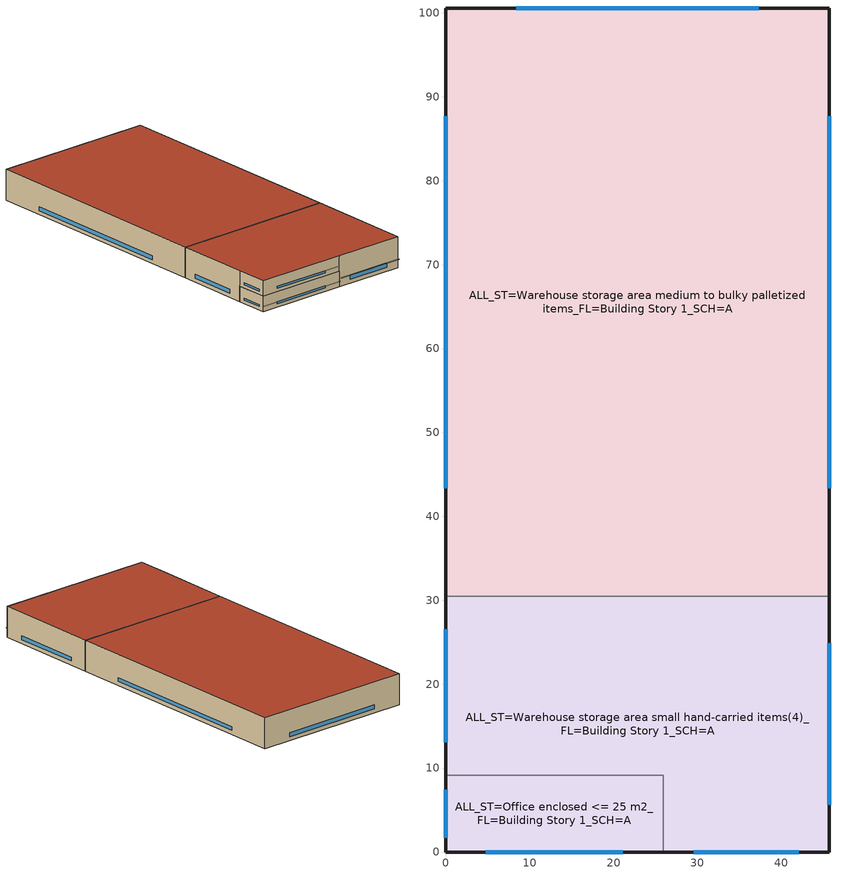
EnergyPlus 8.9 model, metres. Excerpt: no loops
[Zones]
ALL_ST=Office enclosed <= 25 m2_FL=Building Story 1_SCH=A
 floor ground (BTAP-Grnd-Floor-Mass:U-0.379): 25.91,9.14 25.91,0 0,0 0,9.14 z0
 wall outside (BTAP-Ext-Wall-Mass:U-0.183-:{ "cond"=>0.06} adj ext wall insulation): 0,9.14 0,0 25.91,0 z0:4.27
 wall to ALL_ST=Warehouse storage area small hand-carried items(4)_FL=Building Story 1_SCH=A (BTAP-Int-Wall): 25.91,0 25.91,9.14 0,9.14 z0:4.27
 window (BTAP-Ext-DaylightDiffuser:U=0.140 SHGC=0.600-:{ "cond"=>0.7}): 4.78,0 21.13,0 / 0,7.45 0,1.7 z0.92:1.46
ALL_ST=Warehouse storage area medium to bulky palletized items_FL=Building Story 1_SCH=A
 floor ground (BTAP-Grnd-Floor-Mass:U-0.379): 45.72,100.58 45.72,30.48 0,30.48 0,100.58 z0
 wall outside (BTAP-Ext-Wall-Mass:U-0.183-:{ "cond"=>0.06} adj ext wall insulation): 45.72,30.48 45.72,100.58 0,100.58 0,30.48 z0:8.53
 wall to ALL_ST=Warehouse storage area small hand-carried items(4)_FL=Building Story 1_SCH=A (BTAP-Int-Wall): 45.72,30.48 0,30.48 z0:8.53
 window (BTAP-Ext-DaylightDiffuser:U=0.140 SHGC=0.600-:{ "cond"=>0.7}): 0,87.68 0,43.38 / 37.3,100.58 8.42,100.58 / 45.72,43.38 45.72,87.68 z1.08:2.16
 roof outside (BTAP-Ext-Roof-Metal:U-0.12099999999999998-:{ "cond"=>0.057} adj roof insulation): 45.72,30.48 45.72,100.58 0,100.58 0,30.48 z8.53
ALL_ST=Warehouse storage area small hand-carried items(4)_FL=Building Story 1_SCH=A
 floor ground (BTAP-Grnd-Floor-Mass:U-0.379): 45.72,30.48 45.72,0 25.91,0 25.91,9.14 0,9.14 0,30.48 z0
 floor to ALL_ST=Office enclosed <= 25 m2_FL=Building Story 1_SCH=A (BTAP-Int-Floor): 0,0 0,9.14 25.91,9.14 25.91,0 z4.27
 wall outside (BTAP-Ext-Wall-Mass:U-0.183-:{ "cond"=>0.06} adj ext wall insulation): 25.91,0 45.72,0 45.72,30.48 / 0,30.48 0,9.14 z0:8.53; 0,9.14 0,0 25.91,0 z4.27:8.53
 window (BTAP-Ext-DaylightDiffuser:U=0.140 SHGC=0.600-:{ "cond"=>0.7}): 29.56,0 42.06,0 / 0,26.54 0,13.08 / 45.72,5.62 45.72,24.86 z1.08:2.16; 4.78,0 21.13,0 / 0,7.45 0,1.7 z5.19:5.73
 roof outside (BTAP-Ext-Roof-Metal:U-0.12099999999999998-:{ "cond"=>0.057} adj roof insulation): 45.72,0 45.72,30.48 0,30.48 0,0 z8.53
shading: 25.88,0 0.03,0 0.03,-0.3 25.88,-0.3 z1.62; 45.69,0 25.93,0 25.93,-0.6 45.69,-0.6 z2.47; 25.88,0 0.03,0 0.03,-0.3 25.88,-0.3 z5.88
[Building]
Warehouse-CAN_NT_Yellowknife.AP.719360_CWEC2016.epw created: 2019-08-08 04:21:15 +0000
[Site:Location]
Yellowknife AP: Latitude {deg}=62.463; Longitude {deg}=-114.44; Time Zone {hr}=-7; Elevation {m}=205.7
[Site:GroundTemperature:BuildingSurface]
19.527, 19.502, 19.536, 19.598, 20.002, 21.64, 22.225, 22.375, 21.449, 20.121, 19.802, 19.633
[Site:WaterMainsTemperature]
Calculation Method=Correlation; Annual Average Outdoor Air Temperature {C}=-3.45833; Maximum Difference In Monthly Average Outdoor Air Temperatures {deltaC}=42.9
[SizingPeriod:DesignDay] Day of Month=21; Dry-Bulb Temperature Range Modifier Type=DefaultMultipliers; Humidity Condition Type=Wetbulb; Barometric Pressure {Pa}=98878; Rain Indicator=No; Snow Indicator=No; Daylight Saving Time Indicator=No
Name | Month | Day Type | Maximum Dry-Bulb Temperature {C} | Daily Dry-Bulb Temperature Range {deltaC} | Wetbulb or DewPoint at Maximum Dry-Bulb {C} | Wind Speed {m/s} | Wind Direction {deg} | Solar Model Indicator | ASHRAE Clear Sky Optical Depth for Beam Irradiance (taub) | ASHRAE Clear Sky Optical Depth for Diffuse Irradiance (taud) | Sky Clearness
Yellowknife AP Ann Clg .4% Condns DB=>MWB | 7 | SummerDesignDay | 25.4 | 7.9 | 16 | 4 | 150 | ASHRAETau | 0.369 | 2.418
Yellowknife AP Ann Htg 99.6% Condns DB | 1 | WinterDesignDay | -40.5 | 0 | -40.5 | 1.7 | 310 | ASHRAEClearSky |  |  | 0
[Material] Thermal Absorptance=0.9
Name | Roughness | Thickness {m} | Conductivity {W/m-K} | Density {kg/m3} | Specific Heat {J/kg-K} | Solar Absorptance | Visible Absorptance
1/2IN Gypsum 1 | Smooth | 0.0127 | 0.16 | 784.9 | 830 | 0.4 | 0.4
100mm Normalweight concrete floor | MediumSmooth | 0.1016 | 2.31 | 2322 | 832 | 0.7 | 0.7
1IN Stucco 1 | Smooth | 0.0253 | 0.6918 | 1858 | 837 | 0.7 | 0.92
6 in. Normalweight Concrete Floor | MediumRough | 0.1524 | 2.31 | 2322 | 832 | 0.7 | 0.7
8IN CONCRETE HW RefBldg 1 | Rough | 0.2032 | 1.311 | 2240 | 836.8 | 0.7 | 0.7
G01 13mm gypsum board | Smooth | 0.0127 | 0.16 | 800 | 1090 | 0.7 | 0.5
Metal Roof Surface 1 | Smooth | 0.0008 | 45.28 | 7824 | 500 | 0.7 | 0.7
[Material:NoMass] Roughness=Smooth; Thermal Absorptance=0.9; Solar Absorptance=0.7
Name | Thermal Resistance {m2-K/W} | Visible Absorptance
Typical Carpet Pad | 0.21648 | 0.8
Typical Carpet Pad 2 | 2.57255 | 0.8
Typical Insulation 6 R-93.1_R-value 40.0 (ft^2*h*R/Btu) | 7.04441 | 0.7
Typical Insulation 6 R-99.97_R-value 45.0 (ft^2*h*R/Btu) | 7.92496 | 0.7
[WindowMaterial:SimpleGlazingSystem]
SimpleGlazing:U=0.140 SHGC=0.600 1 U-0.12: U-Factor {W/m2-K}=0.7; Solar Heat Gain Coefficient=0.6; Visible Transmittance=0.21
[Construction]
BTAP-Ext-DaylightDiffuser:U=0.140 SHGC=0.600-:{ "cond"=>0.7}: SimpleGlazing:U=0.140 SHGC=0.600 1 U-0.12
BTAP-Ext-Roof-Metal:U-0.12099999999999998-:{ "cond"=>0.057} adj roof insulation: Metal Roof Surface 1, Typical Insulation 6 R-99.97_R-value 45.0 (ft^2*h*R/Btu)
BTAP-Ext-Wall-Mass:U-0.183-:{ "cond"=>0.06} adj ext wall insulation: 1IN Stucco 1, 8IN CONCRETE HW RefBldg 1, Typical Insulation 6 R-93.1_R-value 40.0 (ft^2*h*R/Btu), 1/2IN Gypsum 1
BTAP-Grnd-Floor-Mass:U-0.379: 6 in. Normalweight Concrete Floor, Typical Carpet Pad 2
BTAP-Int-Floor: 100mm Normalweight concrete floor, Typical Carpet Pad
BTAP-Int-Wall: G01 13mm gypsum board, G01 13mm gypsum board
[Zone] Part of Total Floor Area=Yes
ALL_ST=Office enclosed <= 25 m2_FL=Building Story 1_SCH=A; ALL_ST=Warehouse storage area medium to bulky palletized items_FL=Building Story 1_SCH=A; ALL_ST=Warehouse storage area small hand-carried items(4)_FL=Building Story 1_SCH=A
[ZoneInfiltration:DesignFlowRate] Schedule=Always On Discrete; Design Flow Rate Calculation Method=Flow/ExteriorArea; Flow per Exterior Surface Area {m3/s-m2}=6.88019e-05; Constant Term Coefficient=0; Temperature Term Coefficient=0; Velocity Term Coefficient=0.224; Velocity Squared Term Coefficient=0
Name | Zone or ZoneList
Zone1 Office Infiltration | ALL_ST=Office enclosed <= 25 m2_FL=Building Story 1_SCH=A
Zone3 Bulk Storage Infiltration | ALL_ST=Warehouse storage area medium to bulky palletized items_FL=Building Story 1_SCH=A
Zone2 Fine Storage Infiltration | ALL_ST=Warehouse storage area small hand-carried items(4)_FL=Building Story 1_SCH=A
[AvailabilityManager:NightCycle] Applicability Schedule=Always On Discrete; Control Type=CycleOnAny; Thermostat Tolerance {deltaC}=1; Cycling Run Time Control Type=FixedRunTime; Cycling Run Time {s}=3600
Name | Fan Schedule
Availability Manager Night Cycle 1 | Sys_3_PSZ ALL_ST=Office enclosed <= 25 m2_FL=Building Story 1_SCH=A Occ Sch
Availability Manager Night Cycle 2 | Sys_4_PSZ_ALL_ST=Warehouse storage area medium to bulky palletized items_FL=Building Story 1_SCH=A Occ Sch
Availability Manager Night Cycle 3 | Sys_4_PSZ_ALL_ST=Warehouse storage area small hand-carried items(4)_FL=Building Story 1_SCH=A Occ Sch
[AvailabilityManager:Scheduled] Schedule=Always On Discrete
Air Loop HVAC Outdoor Air System 1 Availability Manager; Air Loop HVAC Outdoor Air System 3 Availability Manager; Air Loop HVAC Outdoor Air System 2 Availability Manager
[Schedule:Day:Interval]
Sys_3_PSZ ALL_ST=Office enclosed <= 25 m2_FL=Building Story 1_SCH=A Occ Sch Sunday; Sys_3_PSZ ALL_ST=Office enclosed <= 25 m2_FL=Building Story 1_SCH=A Occ Sch Saturday; Sys_4_PSZ_ALL_ST=Warehouse storage area medium to bulky palletized items_FL=Building Story 1_SCH=A Occ Sch Sunday; Sys_4_PSZ_ALL_ST=Warehouse storage area medium to bulky palletized items_FL=Building Story 1_SCH=A Occ Sch Saturday; Sys_4_PSZ_ALL_ST=Warehouse storage area small hand-carried items(4)_FL=Building Story 1_SCH=A Occ Sch Sunday; Sys_4_PSZ_ALL_ST=Warehouse storage area small hand-carried items(4)_FL=Building Story 1_SCH=A Occ Sch Saturday: No, 24:00, 0
Sys_3_PSZ ALL_ST=Office enclosed <= 25 m2_FL=Building Story 1_SCH=A Occ Sch Monday; Sys_3_PSZ ALL_ST=Office enclosed <= 25 m2_FL=Building Story 1_SCH=A Occ Sch Tuesday; Sys_3_PSZ ALL_ST=Office enclosed <= 25 m2_FL=Building Story 1_SCH=A Occ Sch Wednesday; Sys_3_PSZ ALL_ST=Office enclosed <= 25 m2_FL=Building Story 1_SCH=A Occ Sch Thursday; Sys_3_PSZ ALL_ST=Office enclosed <= 25 m2_FL=Building Story 1_SCH=A Occ Sch Friday; Sys_4_PSZ_ALL_ST=Warehouse storage area medium to bulky palletized items_FL=Building Story 1_SCH=A Occ Sch Monday; Sys_4_PSZ_ALL_ST=Warehouse storage area medium to bulky palletized items_FL=Building Story 1_SCH=A Occ Sch Tuesday; Sys_4_PSZ_ALL_ST=Warehouse storage area medium to bulky palletized items_FL=Building Story 1_SCH=A Occ Sch Wednesday; Sys_4_PSZ_ALL_ST=Warehouse storage area medium to bulky palletized items_FL=Building Story 1_SCH=A Occ Sch Thursday; Sys_4_PSZ_ALL_ST=Warehouse storage area medium to bulky palletized items_FL=Building Story 1_SCH=A Occ Sch Friday; Sys_4_PSZ_ALL_ST=Warehouse storage area small hand-carried items(4)_FL=Building Story 1_SCH=A Occ Sch Monday; Sys_4_PSZ_ALL_ST=Warehouse storage area small hand-carried items(4)_FL=Building Story 1_SCH=A Occ Sch Tuesday; Sys_4_PSZ_ALL_ST=Warehouse storage area small hand-carried items(4)_FL=Building Story 1_SCH=A Occ Sch Wednesday; Sys_4_PSZ_ALL_ST=Warehouse storage area small hand-carried items(4)_FL=Building Story 1_SCH=A Occ Sch Thursday; Sys_4_PSZ_ALL_ST=Warehouse storage area small hand-carried items(4)_FL=Building Story 1_SCH=A Occ Sch Friday: No, 08:00, 0, 19:00, 1, 24:00, 0
Sys_3_PSZ ALL_ST=Office enclosed <= 25 m2_FL=Building Story 1_SCH=A Occ Sch Default; Sys_3_PSZ ALL_ST=Office enclosed <= 25 m2_FL=Building Story 1_SCH=A Occ Sch Summer Design Day; Sys_3_PSZ ALL_ST=Office enclosed <= 25 m2_FL=Building Story 1_SCH=A Occ Sch Winter Design Day; Sys_4_PSZ_ALL_ST=Warehouse storage area medium to bulky palletized items_FL=Building Story 1_SCH=A Occ Sch Default; Sys_4_PSZ_ALL_ST=Warehouse storage area medium to bulky palletized items_FL=Building Story 1_SCH=A Occ Sch Summer Design Day; Sys_4_PSZ_ALL_ST=Warehouse storage area medium to bulky palletized items_FL=Building Story 1_SCH=A Occ Sch Winter Design Day; Sys_4_PSZ_ALL_ST=Warehouse storage area small hand-carried items(4)_FL=Building Story 1_SCH=A Occ Sch Default; Sys_4_PSZ_ALL_ST=Warehouse storage area small hand-carried items(4)_FL=Building Story 1_SCH=A Occ Sch Summer Design Day; Sys_4_PSZ_ALL_ST=Warehouse storage area small hand-carried items(4)_FL=Building Story 1_SCH=A Occ Sch Winter Design Day: No, 24:00, 1
[Schedule:Week:Daily]
Sys_3_PSZ ALL_ST=Office enclosed <= 25 m2_FL=Building Story 1_SCH=A Occ Sch Week Rule - Jan1-Dec31: Sys_3_PSZ ALL_ST=Office enclosed <= 25 m2_FL=Building Story 1_SCH=A Occ Sch Sunday, Sys_3_PSZ ALL_ST=Office enclosed <= 25 m2_FL=Building Story 1_SCH=A Occ Sch Monday, Sys_3_PSZ ALL_ST=Office enclosed <= 25 m2_FL=Building Story 1_SCH=A Occ Sch Tuesday, Sys_3_PSZ ALL_ST=Office enclosed <= 25 m2_FL=Building Story 1_SCH=A Occ Sch Wednesday, Sys_3_PSZ ALL_ST=Office enclosed <= 25 m2_FL=Building Story 1_SCH=A Occ Sch Thursday, Sys_3_PSZ ALL_ST=Office enclosed <= 25 m2_FL=Building Story 1_SCH=A Occ Sch Friday, Sys_3_PSZ ALL_ST=Office enclosed <= 25 m2_FL=Building Story 1_SCH=A Occ Sch Saturday, Sys_3_PSZ ALL_ST=Office enclosed <= 25 m2_FL=Building Story 1_SCH=A Occ Sch Default, Sys_3_PSZ ALL_ST=Office enclosed <= 25 m2_FL=Building Story 1_SCH=A Occ Sch Summer Design Day, Sys_3_PSZ ALL_ST=Office enclosed <= 25 m2_FL=Building Story 1_SCH=A Occ Sch Winter Design Day, Sys_3_PSZ ALL_ST=Office enclosed <= 25 m2_FL=Building Story 1_SCH=A Occ Sch Default, Sys_3_PSZ ALL_ST=Office enclosed <= 25 m2_FL=Building Story 1_SCH=A Occ Sch Default
Sys_4_PSZ_ALL_ST=Warehouse storage area medium to bulky palletized items_FL=Building Story 1_SCH=A Occ Sch Week Rule - Jan1-Dec31: Sys_4_PSZ_ALL_ST=Warehouse storage area medium to bulky palletized items_FL=Building Story 1_SCH=A Occ Sch Sunday, Sys_4_PSZ_ALL_ST=Warehouse storage area medium to bulky palletized items_FL=Building Story 1_SCH=A Occ Sch Monday, Sys_4_PSZ_ALL_ST=Warehouse storage area medium to bulky palletized items_FL=Building Story 1_SCH=A Occ Sch Tuesday, Sys_4_PSZ_ALL_ST=Warehouse storage area medium to bulky palletized items_FL=Building Story 1_SCH=A Occ Sch Wednesday, Sys_4_PSZ_ALL_ST=Warehouse storage area medium to bulky palletized items_FL=Building Story 1_SCH=A Occ Sch Thursday, Sys_4_PSZ_ALL_ST=Warehouse storage area medium to bulky palletized items_FL=Building Story 1_SCH=A Occ Sch Friday, Sys_4_PSZ_ALL_ST=Warehouse storage area medium to bulky palletized items_FL=Building Story 1_SCH=A Occ Sch Saturday, Sys_4_PSZ_ALL_ST=Warehouse storage area medium to bulky palletized items_FL=Building Story 1_SCH=A Occ Sch Default, Sys_4_PSZ_ALL_ST=Warehouse storage area medium to bulky palletized items_FL=Building Story 1_SCH=A Occ Sch Summer Design Day, Sys_4_PSZ_ALL_ST=Warehouse storage area medium to bulky palletized items_FL=Building Story 1_SCH=A Occ Sch Winter Design Day, Sys_4_PSZ_ALL_ST=Warehouse storage area medium to bulky palletized items_FL=Building Story 1_SCH=A Occ Sch Default, Sys_4_PSZ_ALL_ST=Warehouse storage area medium to bulky palletized items_FL=Building Story 1_SCH=A Occ Sch Default
Sys_4_PSZ_ALL_ST=Warehouse storage area small hand-carried items(4)_FL=Building Story 1_SCH=A Occ Sch Week Rule - Jan1-Dec31: Sys_4_PSZ_ALL_ST=Warehouse storage area small hand-carried items(4)_FL=Building Story 1_SCH=A Occ Sch Sunday, Sys_4_PSZ_ALL_ST=Warehouse storage area small hand-carried items(4)_FL=Building Story 1_SCH=A Occ Sch Monday, Sys_4_PSZ_ALL_ST=Warehouse storage area small hand-carried items(4)_FL=Building Story 1_SCH=A Occ Sch Tuesday, Sys_4_PSZ_ALL_ST=Warehouse storage area small hand-carried items(4)_FL=Building Story 1_SCH=A Occ Sch Wednesday, Sys_4_PSZ_ALL_ST=Warehouse storage area small hand-carried items(4)_FL=Building Story 1_SCH=A Occ Sch Thursday, Sys_4_PSZ_ALL_ST=Warehouse storage area small hand-carried items(4)_FL=Building Story 1_SCH=A Occ Sch Friday, Sys_4_PSZ_ALL_ST=Warehouse storage area small hand-carried items(4)_FL=Building Story 1_SCH=A Occ Sch Saturday, Sys_4_PSZ_ALL_ST=Warehouse storage area small hand-carried items(4)_FL=Building Story 1_SCH=A Occ Sch Default, Sys_4_PSZ_ALL_ST=Warehouse storage area small hand-carried items(4)_FL=Building Story 1_SCH=A Occ Sch Summer Design Day, Sys_4_PSZ_ALL_ST=Warehouse storage area small hand-carried items(4)_FL=Building Story 1_SCH=A Occ Sch Winter Design Day, Sys_4_PSZ_ALL_ST=Warehouse storage area small hand-carried items(4)_FL=Building Story 1_SCH=A Occ Sch Default, Sys_4_PSZ_ALL_ST=Warehouse storage area small hand-carried items(4)_FL=Building Story 1_SCH=A Occ Sch Default
[Schedule:Year]
Sys_3_PSZ ALL_ST=Office enclosed <= 25 m2_FL=Building Story 1_SCH=A Occ Sch: Sys_3_PSZ ALL_ST=Office enclosed <= 25 m2_FL=Building Story 1_SCH=A Occ Sch Week Rule - Jan1-Dec31, 1, 1, 12, 31
Sys_4_PSZ_ALL_ST=Warehouse storage area medium to bulky palletized items_FL=Building Story 1_SCH=A Occ Sch: Sys_4_PSZ_ALL_ST=Warehouse storage area medium to bulky palletized items_FL=Building Story 1_SCH=A Occ Sch Week Rule - Jan1-Dec31, 1, 1, 12, 31
Sys_4_PSZ_ALL_ST=Warehouse storage area small hand-carried items(4)_FL=Building Story 1_SCH=A Occ Sch: Sys_4_PSZ_ALL_ST=Warehouse storage area small hand-carried items(4)_FL=Building Story 1_SCH=A Occ Sch Week Rule - Jan1-Dec31, 1, 1, 12, 31
[Schedule:Constant]
Always On Discrete: Hourly Value=1
